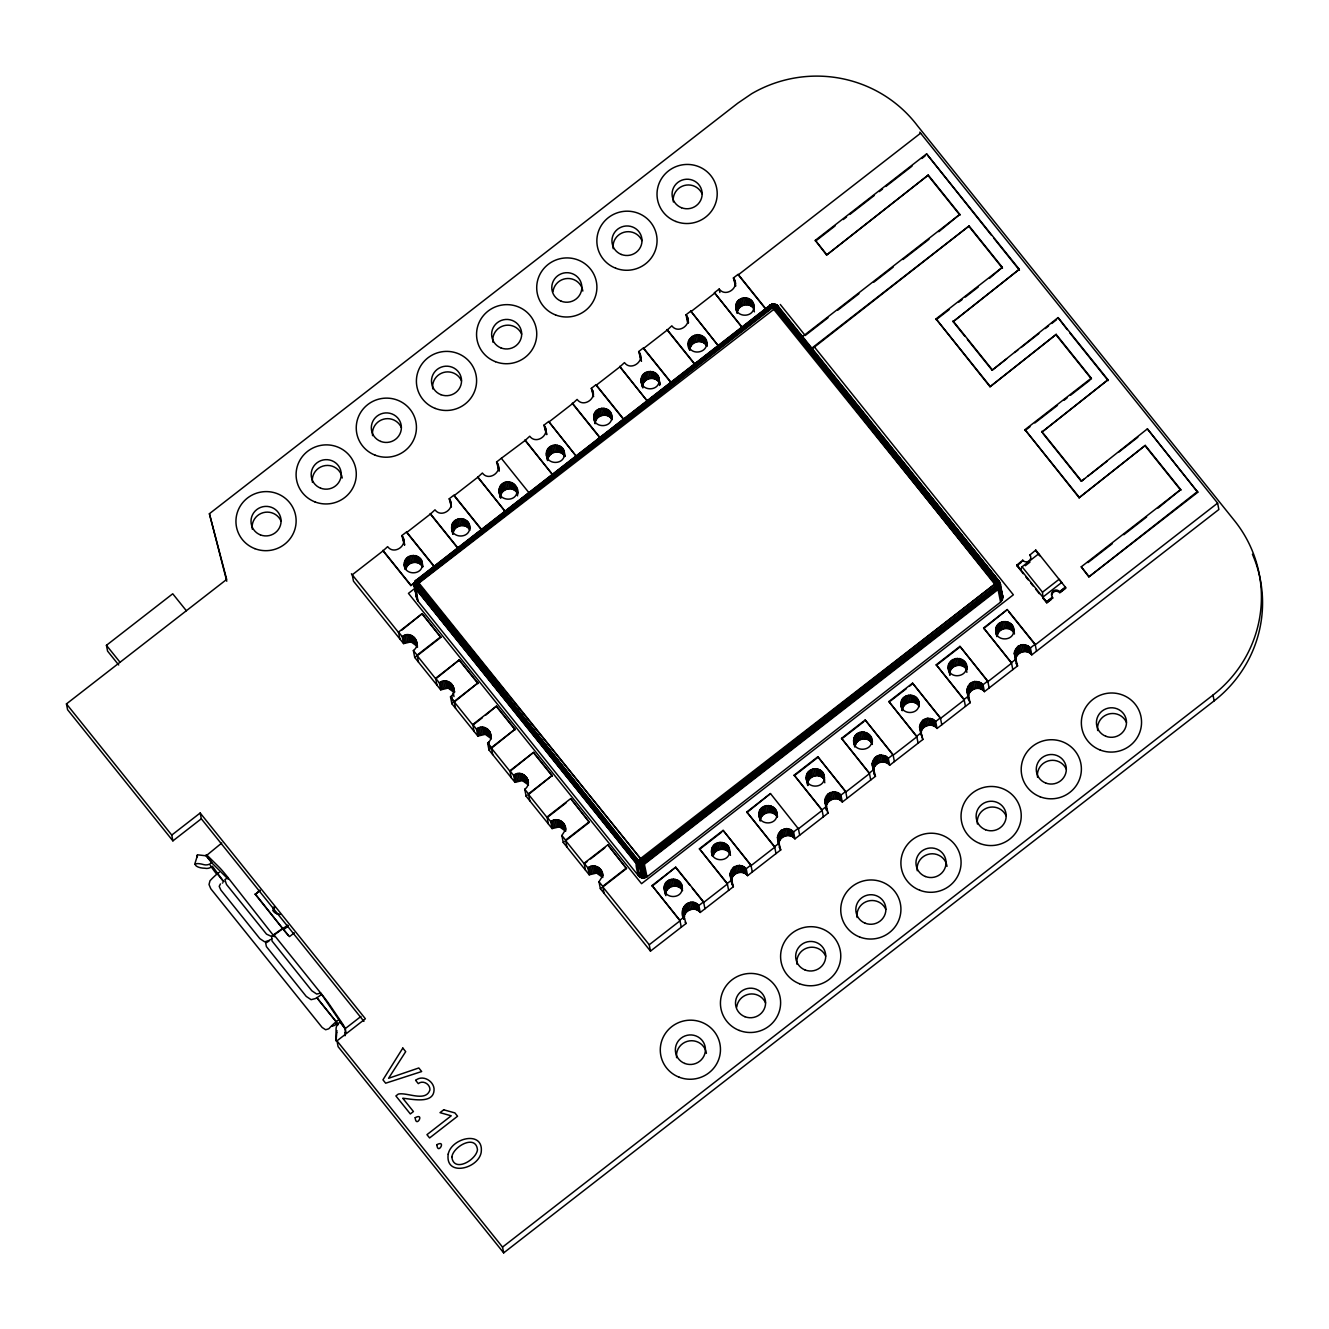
<?xml version="1.0" encoding="UTF-8"?>
<svg xmlns="http://www.w3.org/2000/svg" width="1329" height="1329" viewBox="0 0 1329 1329"><rect width="100%" height="100%" fill="white"/><g stroke="black" fill="none" stroke-linecap="round" stroke-linejoin="round"><path stroke-width="1.5" d="M640.113 877.256L636.608 862.205L414.582 586.438L415.711 580.557L770.471 304.873L773.877 303.942L778.429 306.268L773.893 304.042L769.973 305.321L772.448 304.059L775.721 304.607L997.88 581.305L1000.288 586.039L998.112 589.495L643.651 864.78L640.611 865.495L636.076 863.269L415.379 588.348C411.541 585.175 416.957 575.64 419.183 583.348L643.02 861.856L639.581 865.378L642.057 878.004L643.086 878.12L647.007 876.841L1000.587 602.12L1002.83 596.621L999.126 581.188L778.063 306.102L415.744 585.491L417.854 600.974L638.551 875.894L642.057 878.004M773.644 305.869L418.054 581.354L416.808 580.308L418.535 584.046L415.479 584.428L416.592 580.142L770.355 305.371L776.053 304.424L998.76 581.006L998.66 584.943L639.648 863.136L636.109 863.019L415.412 588.099L414.15 585.557L415.329 581.055L414.399 582.966M1000.587 602.12L998.013 589.212L999.508 587.95C1002.398 583.149 997.846 578.281 994.723 584.162L641.458 859.597L638.983 859.763L636.608 862.205M345.042 1035.756L345.341 1029.211L320.721 993.079L316.717 994.059L311.866 990.803L272.03 940.998L271.664 936.795L287.695 925.167M336.735 1032.583L336.071 1041.056L336.054 1029.095A8.207 8.04 -11.1 0 1 339.792 1022.3M998.112 589.495L1000.322 585.125L997.647 581.952L638.983 859.763L638.983 863.501L416.342 586.753L417.123 583.979L419.183 583.348L415.063 582.218L415.578 587.734L636.525 862.886L638.734 864.98L643.651 864.78L646.127 877.406M994.723 584.162L774.475 307.813L775.538 304.823L999.674 582.218L1000.072 585.674L998.079 587.285L994.723 584.162L999.092 586.538L1001.352 601.406M415.612 587.136L415.595 586.288C414.316 584.66 415.346 579.693 417.555 580.823L771.352 305.803L773.694 305.172L776.335 306.285L997.265 581.62M417.389 580.823L415.977 583.298L416.392 585.64L637.604 861.076L640.229 862.621L417.123 583.979L414.847 582.833L414.1 584.527L417.854 600.974M1002.88 597.635L1000.355 583.996L999.508 585.325L996.584 582.401L775.854 307.115L775.538 304.823L773.179 303.959L770.122 305.205L773.827 306.8L776.585 305.437M416.342 586.753L415.744 585.491L417.206 582.966L772.199 307.281C775.488 303.278 774.741 303.195 770.122 305.205M641.043 877.705C642.156 864.514 631.524 852.969 638.551 875.894M273.658 908.106L273.807 910.348A4.037 3.954 -11.1 0 0 275.784 912.525L276.731 913.97M404.282 563.994C404.215 552.598 423.104 552.997 422.323 564.46C422.406 575.872 403.518 575.457 404.282 563.994L405.312 569.211M414.1 584.527L414.216 583.497L416.874 599.18M451.644 527.198C451.578 515.785 470.466 516.2 469.702 527.663C469.768 539.059 450.88 538.66 451.644 527.198L453.006 534.142C452.923 525.37 466.147 522.264 470.001 530.138M517.064 490.85C517.031 503.276 496.282 501.05 499.206 488.856C502.229 476.43 520.287 482.56 517.745 494.338M500.385 497.345C500.285 488.557 513.526 485.467 517.363 493.341L516.001 486.397M546.385 453.588C546.319 442.192 565.19 442.59 564.426 454.053C564.493 465.466 545.604 465.067 546.385 453.588L547.747 460.548C547.648 451.76 560.888 448.67 564.725 456.545L563.363 449.601M593.747 416.791C593.681 405.378 612.553 405.794 611.789 417.256C611.855 428.669 592.967 428.254 593.747 416.791L595.11 423.735C595.027 414.964 608.25 411.857 612.088 419.748L610.725 412.787M641.11 379.994C641.043 368.582 659.915 368.98 659.151 380.459C659.217 391.856 640.345 391.457 641.11 379.994L642.854 387.935M689.585 349.942C680.946 334.576 708.257 328.23 707.111 345.59M705.466 339.194L706.829 346.138C702.975 338.264 689.751 341.354 689.834 350.142L688.472 343.198M664.168 887.706C664.101 876.293 682.973 876.691 682.209 888.154C682.275 899.567 663.387 899.168 664.168 887.706L665.53 894.65C665.43 885.862 678.67 882.772 682.508 890.646L681.146 883.702M735.834 306.384C735.768 294.988 754.656 295.387 753.875 306.849C753.942 318.262 735.07 317.847 735.834 306.384L737.196 313.328C737.113 304.557 750.337 301.45 754.191 309.341L752.829 302.381M700.217 912.475C695.067 905.398 682.541 910.647 684.169 919.303C676.926 909.435 690.548 895.729 698.855 905.531L700.217 912.475L733.375 886.709L730.086 874.017L733.542 867.305L739.406 865.378L743.891 866.691L746.217 868.734L747.579 875.678L780.738 849.912L777.448 837.22L780.904 830.509L786.785 828.582L791.253 829.894L793.579 831.921L794.941 838.881L828.1 813.115L824.811 800.423L828.266 793.712L834.147 791.785L838.616 793.081L840.941 795.124L842.304 802.068L875.462 776.319L872.189 763.61L875.628 756.915L879.931 755.071L885.978 756.284L888.304 758.327L889.666 765.271L922.824 739.505L919.552 726.813L923.007 720.102L927.293 718.275L933.34 719.487L935.682 721.531L937.045 728.475L970.187 702.709L966.914 690.017L970.369 683.305L974.672 681.478L980.702 682.674L983.045 684.717L984.407 691.661L1017.565 665.912L1014.276 653.203L1017.732 646.509L1022.034 644.665L1028.065 645.877L1030.407 647.921L1031.769 654.865L1218.859 509.505L1217.613 503.126L919.768 132.152M711.53 850.892C711.464 839.496 730.335 839.895 729.571 851.357C729.638 862.77 710.749 862.355 711.53 850.892L712.543 856.109M731.448 880.961C731.399 872.937 742.861 869.232 747.579 875.678M758.892 814.096C758.826 802.683 777.714 803.098 776.933 814.561C777 825.957 758.128 825.558 758.892 814.096L760.254 821.04C760.171 812.268 773.395 809.162 777.232 817.036L775.87 810.092M794.941 838.881C790.223 832.436 778.761 836.14 778.811 844.164L777.448 837.22M806.254 777.299C806.188 765.886 825.076 766.285 824.296 777.747C824.362 789.16 805.49 788.761 806.254 777.299L807.999 785.223M807.617 784.243C807.534 775.471 820.757 772.365 824.611 780.239L823.249 773.295M842.304 802.068C836.705 794.327 823.199 801.387 826.621 810.408L824.91 801.952M871.575 739.406C873.718 751.666 852.886 752.962 853.617 740.486C854.132 727.81 873.967 730.535 872.256 742.878M889.666 765.271C884.948 758.826 873.485 762.547 873.552 770.554L872.189 763.61M900.979 703.689C900.912 692.293 919.801 692.691 919.037 704.154C919.103 715.55 900.215 715.152 900.979 703.689L902.341 710.633C902.258 701.862 915.482 698.755 919.336 706.646M920.914 733.758C920.847 725.734 932.31 722.029 937.045 728.475M949.122 671.909C942.477 657.008 968.542 653.17 966.997 669.284M949.72 673.836C949.62 665.065 962.844 661.958 966.698 669.833L965.336 662.889M948.441 668.437C949.687 679.817 968.359 677.059 966.316 665.812M984.407 691.661C978.792 683.92 965.286 690.98 968.725 700.001L966.997 691.562M1000.288 586.039L1000.355 583.996M995.72 630.096C995.654 618.683 1014.525 619.081 1013.761 630.544C1013.828 641.957 994.939 641.558 995.72 630.096L996.733 635.295M1031.769 654.865C1027.051 648.419 1015.589 652.14 1015.638 660.164L1014.276 653.203M773.827 306.8L418.834 582.6L416.924 582.119L416.509 583.697L417.771 583.581C419.017 581.653 414.316 579.942 415.196 582.8M417.273 600.11L414.781 587.285L415.163 585.175L417.123 583.979L418.535 584.046L641.458 859.597L642.555 863.418L997.498 588.298L998.976 588.431M217.242 873.817L223.804 881.775L212.374 866.209A8.207 8.04 -11.1 0 1 204.749 868.219C194.25 868.136 190.579 860.86 204.085 864.714A8.207 8.04 -11.1 0 0 211.66 862.72L228.239 879.2M998.013 589.212L996.933 584.361L994.79 583.348L771.119 306.085M639.947 859.73L640.146 865.029L637.189 863.003L640.113 858.983M417.655 582.052L416.11 580.59L416.243 582.368M194.765 864.149L197.639 854.829L206.128 855.81L211.693 862.737M998.378 581.105L998.046 582.833L1000.172 584.262M1000.089 582.982L998.66 584.943L997.581 583.315L995.62 583.664L996.6 586.953L643.02 861.856L639.864 861.906M417.804 587.268L416.392 580.059C412.422 582.268 416.774 585.059 414.731 583.464M774.375 304.491L773.162 304.208L778.063 306.102L775.854 307.115C773.96 306.833 770.455 303.494 774.541 304.092M421.276 559.991L422.639 566.951C419.1 559.758 407.172 561.519 405.843 569.41L404.481 562.466M491.381 738.791L485.284 734.339L477.859 736.083L451.86 703.722L450.498 696.778C460 690 448.039 675.365 439.367 682.907L440.73 689.851L448.155 688.09L454.252 692.559L452.89 685.598M660.081 384.363C657.656 375.908 644.1 376.772 642.655 385.41L641.292 378.449M730.501 855.261C728.076 846.806 714.52 847.669 713.075 856.308L711.713 849.364M870.611 736.499L871.974 743.443C868.435 736.249 856.507 738.027 855.178 745.901L853.816 738.957M1014.06 633.036C1010.522 625.843 998.611 627.62 997.265 635.495L995.903 628.551M273.309 907.175L273.226 910.581A4.602 4.519 -11.1 0 0 275.485 913.073L280.236 914.468M274.488 906.81L273.226 910.913M647.007 876.841L644.233 863.534L641.99 860.943L640.611 865.495L643.086 878.12M414.997 581.587L416.11 580.59M996.052 586.172L997.581 583.315L996.584 582.401M416.309 581.338L770.87 305.221L771.634 306.634L770.471 304.873L772.448 304.059M774.973 304.623L772.581 306.334L771.784 305.57M416.392 585.64L417.422 584.943M641.01 861.275L998.677 583.315M999.657 586.155L998.179 588.448L642.356 865.096L639.581 865.378M414.814 582.235L415.927 580.524M274.472 907.823L273.84 910.78M1039.527 554.99L1038.647 553.877L1022.084 566.769L1020.589 569.709L1016.868 565.091L1022.732 560.207A4.519 4.436 -11.1 0 0 1029.078 560.904A4.519 4.436 -11.1 0 0 1029.842 554.675L1030.075 555.838M528.51 785.04L522.413 780.588L514.971 782.332L488.989 749.971L487.627 743.011C497.129 736.249 485.168 721.597 476.496 729.139L477.859 736.083M316.784 997.581L336.154 1021.702L336.503 1023.446L334.842 1025.323L331.685 1026.32M440.73 689.851L414.731 657.473L413.369 650.529C422.871 643.768 410.927 629.115 402.238 636.657L403.601 643.601L411.026 641.857L417.14 646.309M414.731 657.473L415.894 656.41M451.86 703.722L453.006 702.659M488.989 749.971L490.135 748.891M552.1 828.582L550.738 821.621C557.3 816.255 567.317 822.9 565.639 831.273L559.526 826.821L552.1 828.582L526.118 796.204L524.756 789.26C534.258 782.499 522.297 767.846 513.609 775.388L514.971 782.332M526.118 796.204L527.264 795.141M589.229 874.814L587.867 867.87C594.412 862.504 604.446 869.133 602.751 877.522L596.655 873.07L589.229 874.814L563.23 842.453L561.868 835.492L565.141 830.326L564.277 824.329M563.23 842.453L564.393 841.39M682.807 912.359L686.013 923.522L650.479 951.115L600.359 888.686L598.997 881.742L602.27 876.575L601.389 870.578M600.359 888.686L601.505 887.622M1006.634 358.863L992.115 370.226L1058.05 317.598L1107.987 379.795L1041.836 432.158L1107.987 379.795M1014.691 352.534L1017.914 350.009M1021.137 347.484L1038.863 333.579M1045.308 328.529L1048.531 326.004M1051.754 323.479L1056.588 319.691M1084.53 478.789L1081.308 481.314L1147.376 428.868L1197.778 492.262L1088.833 576.902L1081.241 566.835L1180.717 489.554L1145.266 445.398L1079.115 497.744L1145.266 445.398M1087.77 476.28L1107.157 461.163M1118.453 452.358L1137.84 437.241M226.777 581.222L209.401 513.725L737.811 103.164L751.682 93.711A126.521 124.062 -11.1 0 1 917.508 125.823L1234.508 520.686A126.471 124.012 -11.1 0 1 1213.012 695.067L1214.141 700.865L503.674 1252.882L338.098 1046.654L336.968 1040.856L365.392 1018.778L200.181 812.999L171.757 835.077L172.886 840.875L201.31 818.78L200.181 812.999M118.696 664.965L107.566 651.094L106.436 645.313L172.737 593.781L186.359 610.742M172.886 840.875L67.58 709.703L66.45 703.905L226.678 579.411L209.401 513.725M415.595 581.886L410.86 585.574L383.018 550.887L387.636 546.634C394.364 555.821 409.382 544.358 401.856 535.587L406.591 531.916L434.433 566.586L431.277 569.045M458.223 548.761L430.38 514.09L434.998 509.821C441.726 519.024 456.744 507.562 449.219 498.79L453.953 495.102L481.796 529.789L472.327 537.149M477.643 476.712L505.585 511.964L477.742 477.277L482.377 473.024C489.105 482.228 504.106 470.748 496.581 461.994L501.315 458.306L529.158 492.993L513.376 505.253M525.005 439.899L552.964 475.167L525.105 440.48L529.739 436.228C536.467 445.431 551.469 433.952 543.943 425.18L548.678 421.509L576.636 456.761L548.678 421.509M600.326 438.371L572.483 403.684L577.102 399.431C583.83 408.618 598.831 397.155 591.305 388.384L596.04 384.696L623.882 419.383L615.991 425.513M619.729 366.306L647.688 401.557L619.846 366.887L624.464 362.618C631.192 371.821 646.193 360.358 638.668 351.587L643.402 347.899L671.261 382.586L657.041 393.617M693.788 363.182L667.208 330.074L671.826 325.821C678.554 335.024 693.555 323.545 686.046 314.774L690.781 311.102L718.74 346.354L690.781 311.102M714.454 292.696L719.188 289.024C725.916 298.211 740.934 286.748 733.409 277.977L738.143 274.306L765.986 308.976L742.296 327.383L714.454 292.696L742.413 327.964M383.018 550.887L352.235 574.809L353.481 581.172L403.601 643.601M434.55 567.167L406.707 532.48L430.38 514.09M481.912 530.371L454.069 495.684L477.742 477.277M525.105 440.48L501.315 458.306M548.794 422.09L572.483 403.684M623.999 419.964L596.156 385.277L619.846 366.887M670.098 381.589L643.518 348.48L667.208 330.074M690.881 311.684L714.57 293.277M766.102 309.557L738.259 274.87L920.598 133.199M826.588 255.052L928.257 175.096L826.588 255.052L815.292 240.35L926.595 153.865L1019.293 269.322L953.142 321.668L964.837 336.237M815.458 241.18L835.094 225.913M843.284 219.551L846.556 217.009M849.829 214.467L874.382 195.396M879.283 191.575L882.556 189.034M885.828 186.492L912.026 166.142M921.844 158.5L925.117 155.958M410.86 585.574L428.121 571.503M469.17 539.607L458.106 548.196L430.264 513.509M505.485 511.383L510.22 507.711M556.004 472.127L576.52 456.179M612.835 427.971L600.21 437.789L572.367 403.102M647.572 400.976L653.885 396.075M718.624 345.789L694.934 364.179L667.092 329.492M415.013 588.265L408.452 593.365L641.542 883.685L1013.362 594.811L814.461 347.068M399.896 638.983L398.517 632.039L422.207 613.633L440.879 637.339L417.206 655.729L435.762 678.853L459.336 659.882L435.646 678.272L437.008 685.216M401.79 630.162L422.207 613.633M802.583 336.569L959.82 214.401L928.257 175.096M828 317.781L805.191 335.506L780.273 304.474M837.768 310.189L858.949 293.726M873.618 282.329L893.171 267.146M902.956 259.537L929.021 239.286M938.789 231.695L959.82 214.401M811.869 348.132L969.09 225.963L1002.332 267.362L989.557 278.243M418.452 662.108L417.09 655.147L440.763 636.757M811.77 349.162L969.09 225.963M221.727 843.035L206.128 855.81M990.022 386.772L1056.173 334.41L990.022 386.772L936.031 318.894L1002.332 267.362M936.181 319.708L949.122 309.657M958.824 302.115L962.063 299.606M965.303 297.098L978.244 287.047M455.581 708.34L454.219 701.396L477.892 682.99L459.336 659.882M477.892 682.99L454.319 701.978L472.891 725.102L482.361 717.743M953.142 321.668L1019.293 269.322M474.137 731.465L472.775 724.521L496.465 706.114L515.021 729.239L491.448 748.227L510.02 771.335L533.577 752.364L509.904 770.754L511.266 777.714M255.168 893.819L282.944 928.855L255.284 894.4L259.969 890.098M485.517 715.284L496.465 706.114M255.284 894.4L260.085 890.679M492.694 754.59L491.331 747.646L515.021 729.239M282.828 928.273L271.299 936.347L266.531 934.154L226.478 884.449L224.9 879.698L227.907 877.472M288.36 935.599L283.31 929.32L288.061 925.632M283.492 929.768L288.011 926.263M294.307 932.875L289.506 936.596L283.31 929.32M529.822 800.822L528.46 793.878L552.15 775.488L533.577 752.364M552.15 775.488L528.577 794.46L547.133 817.584L566.088 802.866M1079.115 497.744L1024.975 429.682L1091.292 378.167L1056.173 334.41M1025.141 430.513L1029.992 426.742M1034.842 422.971L1057.485 405.378M1063.948 400.361L1067.187 397.836M1070.426 395.328L1089.83 380.244M548.395 823.947L547.033 817.003L570.706 798.596L589.378 822.302L565.705 840.709L584.262 863.833L587.418 861.375M566.951 847.071L565.589 840.127L589.262 821.721M336.038 1021.802L338.098 1020.273M360.94 1016.452L345.224 1028.646L346.022 1032.683A18.141 1.628 52.2 0 1 345.008 1032.666M585.508 870.196L584.145 863.252L607.835 844.845L626.507 868.551L602.834 886.941L649.233 944.753L650.479 951.115M590.574 858.916L604.795 847.885M604.08 893.321L602.718 886.36L626.391 867.97M1029.909 554.974L1035.773 550.073L1065.526 587.368L1059.595 591.97M1021.436 562.217L1016.984 565.672L1023.23 573.663M1025.274 565.739L1030.008 562.067M649.233 944.753L680.016 920.831L652.057 885.563L675.747 867.172L703.589 901.843L704.951 908.803M692.309 888.237L703.706 902.424L727.378 884.034L699.419 848.766L723.109 830.359L750.951 865.046L752.314 871.99M723.109 830.359L751.068 865.628L774.741 847.221L746.798 811.969L770.471 793.563L798.43 828.831L822.119 810.424L794.161 775.156L817.833 756.766L845.676 791.453L847.038 798.397M817.833 756.766L845.792 792.018L869.482 773.628L841.523 738.359L865.196 719.969L893.038 754.639L894.417 761.6M865.196 719.969L893.154 755.221L916.844 736.814L888.885 701.562L912.574 683.156L940.417 717.843L941.779 724.787M912.574 683.156L940.517 718.424L964.206 700.018L936.247 664.766L959.937 646.359L987.779 681.046L989.141 687.99M959.937 646.359L987.896 681.627L1011.568 663.221L983.61 627.952L1007.299 609.562L1035.141 644.233L1036.504 651.193M652.174 886.144L675.747 867.172M699.536 849.347L721.647 832.17M746.898 812.551L770.471 793.563M794.277 775.737L817.95 757.347M841.639 738.941L863.734 721.763M890.58 700.915L906.361 688.655M909.518 686.196L912.674 683.737M936.364 665.331L960.053 646.941M983.726 628.534L1007.299 609.562M1052.502 597.485L1046.571 602.087L1042.866 597.452L1042.501 592.202L1059.08 579.311L1061.805 582.733M1042.8 597.17L1061.755 582.451M1087.936 562.599L1112.39 543.594M1123.802 534.723L1146.628 516.981M1158.041 508.11L1180.717 489.554M1051.189 599.495L1046.754 602.951L1046.521 601.788L1052.435 597.186A4.519 4.436 -11.1 0 1 1053.216 590.973A4.519 4.436 -11.1 0 1 1059.545 591.671L1065.459 587.069L1065.692 588.232L1059.778 592.834L1059.545 591.671M1052.618 598.067L1046.687 602.668L1043.032 598.332M1059.711 592.535L1065.642 587.95M1088.833 576.902L1197.612 491.431M681.262 927.193L679.9 920.249L684.651 916.578M698.855 905.531L703.589 901.843M728.641 890.397L727.279 883.453L732.013 879.765M746.217 868.734L750.951 865.046M776.003 853.6L774.641 846.639L779.375 842.968M793.579 831.921L798.314 828.249L799.676 835.193M823.365 816.787L822.003 809.843L826.738 806.171M840.941 795.124L845.676 791.453M870.728 779.99L869.365 773.046L874.1 769.358M888.304 758.327L893.038 754.639M918.09 743.193L916.728 736.249L921.462 732.561M935.682 721.531L940.417 717.843M965.452 706.397L964.09 699.436L968.824 695.765M983.045 684.717L987.779 681.046M1012.814 669.583L1011.452 662.639L1016.187 658.968M1030.407 647.921L1035.141 644.233M1035.258 644.814L1217.613 503.126M503.674 1252.882L502.545 1247.1L1213.012 695.067M220.431 883.935L219.202 886.36L220.863 890.065L259.836 938.623L264.704 941.862L268.591 940.616A9.336 1.628 -38.8 0 0 268.956 940.45M219.302 872.289L217.358 873.734A18.822 3.273 -38.8 0 0 209.982 880.795L209.018 884.499L210.779 888.736L322.15 1027.467L325.638 1029.759L328.795 1028.779A18.822 3.273 -38.8 0 1 336.154 1021.702L316.751 997.614M998.959 585.707L999.092 586.538L996.933 584.361L998.66 584.943L995.454 585.358M415.645 1080.327C422.389 1074.696 433.021 1080.344 434.035 1088.534C434.982 1104.814 411.99 1098.983 402.77 1098.252L413.435 1111.542L410.345 1113.951L395.892 1095.943L398.285 1094.083C407.139 1092.023 425.812 1102.505 429.931 1089.896C430.28 1084.115 422.938 1079.812 418.286 1083.617L415.628 1080.344M638.983 863.501L637.604 861.076L642.871 862.671L997.331 587.285L996.551 585.292M770.687 305.039L773.81 304.191M640.894 865.312L642.688 865.196L645.163 877.821M268.956 941.082L265.684 943.108L266.415 946.613L306.251 996.418L311.102 999.674L315.172 998.644A9.336 1.628 -38.8 0 0 321.053 994.806M770.687 305.67L774.275 304.823L777.166 306.384M639.648 863.136L644.332 864.149M773.461 308.793L771.867 304.474L773.162 304.208M638.269 863.717L642.356 865.096M638.8 864.382L640.777 863.8L640.379 860.594L641.409 860.444L642.156 862.338M637.903 862.97L637.04 861.657M778.429 306.268L777.747 305.57C774.957 304.79 775.239 307.016 772.232 305.388M415.612 582.8L416.625 582.883M771.867 304.474L773.196 305.188L771.966 304.706M997.581 583.315L996.218 583.165L774.475 307.813M998.079 587.285L999.973 587.036L1002.448 599.645M772.199 307.281L773.345 307.414M775.721 304.607L777.747 305.57M637.422 864.315L636.907 863.651L639.282 876.642M415.346 581.637L416.442 581.936M638.734 864.98L636.109 863.019M999.209 584.527L1000.072 585.674M997.88 581.305L999.159 582.168M773.777 304.441L774.873 305.919M338.131 1024.061L336.154 1021.702M991.451 235.283L926.595 153.865M994.009 238.456L1019.443 270.152M1067.17 329.592L1058.05 317.598M1069.729 332.782L1108.153 380.626M1197.778 492.262L1147.376 428.868M928.423 175.926L959.987 215.232M969.256 226.794L1002.498 268.192M1056.322 335.24L1091.441 378.998L1091.292 378.167M1145.432 446.228L1180.866 490.384M952.976 320.837L991.966 369.396M1041.67 431.327L1081.141 480.483M967.429 339.476L992.115 370.226M1043.115 433.736L1081.308 481.314M936.031 318.894L989.856 385.942M1024.975 429.682L1078.949 496.913M1081.241 566.835L1088.667 576.088M815.292 240.35L826.422 254.221M1035.939 550.954L1039.71 555.854M1022.084 566.769L1042.501 592.202M1046.521 601.788L1016.818 564.808L1017.05 565.955M1025.706 576.753L1028.181 579.826M1030.656 582.916L1033.131 585.989M1035.607 589.079L1039.328 593.698M1008.678 611.705L1033.995 643.236M983.61 627.952L1011.452 662.639M936.247 664.766L964.09 699.436M888.885 701.562L916.728 736.249M841.523 738.359L869.365 773.046M794.161 775.156L822.003 809.843M746.798 811.969L774.641 846.639M699.419 848.766L727.279 883.453M675.863 867.754L689.784 885.081M382.902 550.306L410.744 584.993M652.057 885.563L679.9 920.249M422.323 614.214L440.879 637.339M459.452 660.447L478.008 683.571M496.564 706.696L515.137 729.82M533.693 752.945L552.266 776.053M589.378 822.302L570.706 798.596M626.507 868.551L607.835 844.845M398.517 632.039L402.238 636.657M413.369 650.529L417.09 655.147M435.646 678.272L439.367 682.907M450.498 696.778L454.219 701.396M472.775 724.521L476.496 729.139M487.627 743.011L491.331 747.646M509.904 770.754L513.609 775.388M524.756 789.26L528.46 793.878M547.033 817.003L550.738 821.621M561.868 835.492L565.589 840.127M584.145 863.252L587.867 867.87M598.997 881.742L602.718 886.36M351.404 573.763L398.634 632.604M106.436 645.313L120.042 662.257M201.31 818.78L363.93 1021.353M274.505 935.5L322.515 995.305A16.563 1.479 52.2 0 1 329.908 1005.222L341.802 1022.682A16.563 1.479 52.2 0 1 345.224 1028.646L339.659 1021.719M211.577 862.172L206.012 855.245A16.563 1.479 52.2 0 1 208.553 856.723L219.086 867.172A16.563 1.479 52.2 0 1 226.113 875.23L274.472 936.779M66.45 703.905L171.757 835.077M336.968 1040.856L502.545 1247.1M418.137 584.793L638.369 861.175M197.44 856.756L196.941 855.261M999.674 582.218L998.76 581.006L999.857 583.464M1001.601 593.814L1002.598 595.608M1016.087 663.204L1017.565 665.912M969.339 701.413L970.187 702.709M922.824 739.505L920.615 731.266M641.508 361.239L638.668 351.587M873.984 773.611L875.462 776.319M827.236 811.82L828.1 813.115M779.259 847.204L780.738 849.912M498.807 470.217L496.581 461.994M731.531 882.506L733.375 886.709M451.445 507.03L449.219 498.79M685.149 922.226L686.013 923.522M404.066 543.827L401.856 535.587M415.246 586.023L414.532 582.384L415.013 586.006M998.511 581.67L999.923 584.826M776.618 304.723L777.05 305.82M996.85 586.039L997.498 588.298M775.339 305.122L775.854 307.115M642.555 863.418L642.97 864.614M414.432 584.91L415.03 586.853M688.555 344.726C689.801 356.122 708.49 353.348 706.43 342.101M1052.435 597.186L1052.668 598.349M1035.773 550.073L1035.989 551.236M1022.732 560.207L1022.965 561.353M1029.327 646.808L1030.689 653.752M1028.065 645.877L1029.427 652.821M1026.669 645.196L1028.031 652.14M1025.157 644.748L1026.52 651.708M1023.596 644.582L1024.958 651.526M1022.034 644.665L1023.396 651.625M1020.489 645.03L1021.851 651.974M1019.044 645.645L1020.406 652.605M1017.732 646.509L1019.094 653.453M1013.313 627.504L1014.343 632.72M1012.698 626.092L1014.442 634.016M1011.834 624.796L1013.196 631.74M1016.585 647.572L1017.948 654.516M1010.771 623.683L1012.133 630.627M1015.638 648.818L1017.001 655.762M1009.508 622.753L1010.871 629.713M1014.924 650.197L1016.286 657.141M1014.459 651.675L1015.838 658.619M1015.339 657.672L1016.702 664.616M1008.096 622.072L1009.475 629.016M1002.182 594.661L999.126 581.188L1002.764 598.665M1006.601 621.64L1007.963 628.584M999.508 587.95L1001.983 600.575M1005.04 621.457L1006.402 628.401M1003.461 621.557L1004.824 628.501M1001.933 621.906L1003.295 628.866M1000.488 622.537L1001.85 629.481M999.175 623.384L1000.538 630.328M998.013 624.447L999.375 631.391M997.066 625.693L998.444 632.637M996.368 627.072L997.73 634.016M995.803 631.624L996.833 636.608M981.965 683.604L983.327 690.548M980.702 682.674L982.065 689.635M979.307 681.993L980.669 688.937M977.795 681.561L979.157 688.505M976.234 681.378L977.596 688.322M974.672 681.478L976.034 688.422M973.127 681.843L974.489 688.787M971.682 682.458L973.044 689.402M970.369 683.305L971.732 690.249M965.95 664.301L966.98 669.517M966.2 668.886L966.881 672.358M969.223 684.369L970.585 691.313M964.472 661.593L965.834 668.553M963.392 660.48L964.771 667.424M968.276 685.614L969.638 692.559M962.146 659.566L963.508 666.51M967.562 686.993L968.924 693.937M967.097 688.472L968.459 695.416M967.977 694.469L968.991 699.685M960.734 658.868L962.096 665.812M966.914 690.017L967.927 695.217M959.239 658.436L960.601 665.38M957.677 658.254L959.04 665.214M956.099 658.353L957.461 665.297M954.571 658.719L955.933 665.663M953.126 659.334L954.488 666.278M951.797 660.181L953.159 667.125M950.65 661.244L952.013 668.188M949.703 662.49L951.066 669.434M948.989 663.869L950.368 670.813M948.541 665.347L949.903 672.308M949.404 671.344L950.085 674.833M948.358 666.892L949.82 675.149M934.603 720.401L935.965 727.345M933.34 719.487L934.702 726.431M931.945 718.79L933.307 725.75M930.433 718.358L931.795 725.302M928.871 718.175L930.234 725.136M927.293 718.275L928.655 725.219M925.765 718.64L927.127 725.584M924.319 719.255L925.682 726.199M923.007 720.102L924.369 727.063M918.588 701.114L919.269 704.586M917.974 699.685L918.987 704.902M921.844 721.165L923.206 728.126M917.11 698.406L918.472 705.35M916.03 697.276L917.392 704.237M920.914 722.411L922.276 729.355M914.784 696.363L916.146 703.307M920.2 723.79L921.562 730.751M919.734 725.285L921.097 732.229M913.372 695.665L914.734 702.626M919.552 726.813L921.014 735.07M911.877 695.233L913.239 702.177M910.315 695.067L911.677 702.011M908.737 695.15L910.099 702.094M907.209 695.516L908.571 702.46M905.763 696.13L907.126 703.074M904.434 696.977L905.797 703.938M903.288 698.057L904.65 705.001M902.341 699.287L903.703 706.247M901.627 700.682L902.989 707.626M901.178 702.161L902.541 709.105M901.062 705.234L902.092 710.45M887.24 757.198L888.603 764.158M885.978 756.284L887.34 763.228M884.566 755.603L885.945 762.547M883.071 755.154L884.433 762.098M881.509 754.988L882.871 761.932M879.931 755.071L881.293 762.032M878.403 755.437L879.765 762.381M876.957 756.051L878.319 762.996M875.628 756.915L877.007 763.859M871.226 737.911L872.339 744.423M874.482 757.979L875.844 764.923M869.747 735.203L871.11 742.147M868.668 734.09L870.03 741.034M873.535 759.208L874.914 766.168M867.422 733.159L868.784 740.103M872.837 760.603L874.2 767.547M872.372 762.082L873.734 769.026M873.236 768.079L874.598 775.023M866.01 732.478L867.372 739.422M872.273 765.155L873.286 770.371M864.498 732.03L865.86 738.99M862.936 731.864L864.299 738.808M861.375 731.963L862.737 738.907M859.846 732.312L861.209 739.273M858.384 732.927L859.763 739.888M857.072 733.791L858.434 740.735M855.926 734.854L857.288 741.798M854.979 736.1L856.341 743.044M854.265 737.479L855.627 744.423M853.617 740.486L854.746 747.014M753.443 303.809L754.124 307.281M753.693 308.378L754.374 311.866M751.965 301.102L753.327 308.046M750.885 299.972L752.247 306.933M749.622 299.058L751.001 306.002M748.227 298.377L749.589 305.321M746.715 297.929L748.077 304.873M745.154 297.762L746.516 304.706M743.592 297.846L744.954 304.806M839.878 794.011L841.24 800.955M742.064 298.211L743.426 305.155M838.616 793.081L839.978 800.041M740.602 298.826L741.981 305.77M837.204 792.4L838.566 799.344M739.289 299.69L740.652 306.634M835.708 791.951L837.071 798.912M734.871 280.685L735.568 284.157M734.256 279.273L735.618 286.217L733.409 277.977M738.143 300.753L739.505 307.697M834.147 791.785L835.509 798.729M737.196 301.982L738.559 308.943M832.569 791.885L833.931 798.829M736.482 303.377L737.844 310.322M736.033 304.856L737.396 311.8M735.917 307.929L736.598 311.401M831.04 792.234L832.403 799.194M829.595 792.848L830.957 799.809M828.266 793.712L829.628 800.656M823.864 774.707L824.545 778.179M824.113 779.292L824.794 782.764M827.12 794.775L828.482 801.719M822.385 771.999L823.747 778.96M821.305 770.886L822.668 777.83M826.173 796.021L827.535 802.965M820.043 769.973L821.405 776.917M825.459 797.4L826.821 804.344M825.01 798.879L826.372 805.823M824.811 800.423L826.904 810.092M818.647 769.275L820.01 776.219M817.136 768.843L818.498 775.787M815.574 768.66L816.936 775.604M814.012 768.76L815.375 775.704M719.188 289.024L719.869 292.496M812.468 769.126L813.846 776.07M811.022 769.74L812.384 776.684M809.71 770.587L811.072 777.531M808.564 771.651L809.926 778.595M807.617 772.897L808.979 779.841M806.902 774.275L808.265 781.219M806.437 775.754L807.816 782.715M806.338 778.844L807.716 785.555M706.081 340.606L707.094 345.822M704.603 337.898L705.965 344.842M703.523 336.785L704.885 343.729M702.26 335.855L703.622 342.816M700.865 335.174L702.227 342.118M699.353 334.725L700.715 341.686M697.791 334.559L699.154 341.503M696.23 334.659L697.592 341.603M792.499 830.808L793.862 837.752M694.685 335.008L696.047 341.968M791.253 829.894L792.616 836.838M693.24 335.622L694.602 342.583M789.841 829.196L791.204 836.14M691.927 336.486L693.289 343.43M788.346 828.764L789.708 835.708M687.508 317.481L688.538 322.698M686.894 316.069L688.256 323.013M690.781 337.549L692.143 344.493M686.046 314.774L687.409 321.734M786.785 828.582L788.147 835.526M689.834 338.795L691.196 345.739M785.206 828.681L786.569 835.625M689.12 340.174L690.482 347.118M688.655 341.653L690.033 348.597M783.678 829.047L785.04 835.991M782.233 829.661L783.595 836.606M780.904 830.509L782.266 837.453M776.501 811.504L777.515 816.72M779.758 831.572L781.12 838.516M775.023 808.813L776.385 815.757M773.943 807.683L775.305 814.627M778.811 832.818L780.173 839.762M772.681 806.769L774.043 813.713M778.096 834.197L779.458 841.141M777.648 835.675L779.01 842.636M778.512 841.672L779.874 848.633M771.285 806.072L772.647 813.032M777.531 838.765L778.561 843.965M769.773 805.64L771.136 812.584M768.212 805.457L769.574 812.418M766.65 805.557L768.012 812.501M765.105 805.922L766.468 812.866M763.66 806.537L765.022 813.481M762.348 807.384L763.71 814.345M761.201 808.447L762.564 815.408M760.254 809.693L761.617 816.637M759.54 811.072L760.902 818.033M759.075 812.567L760.437 819.511M658.719 377.403L659.732 382.619M658.088 375.991L659.832 383.931M658.968 381.988L659.649 385.46M657.24 374.695L658.603 381.656M656.161 373.582L657.523 380.526M654.898 372.668L656.26 379.612M653.503 371.97L654.865 378.915M651.991 371.539L653.353 378.483M650.429 371.356L651.791 378.3M648.868 371.455L650.23 378.4M745.137 867.604L746.499 874.548M647.323 371.821L648.685 378.765M743.891 866.691L745.253 873.635M645.877 372.436L647.24 379.38M742.479 865.993L743.841 872.954M644.565 373.283L645.927 380.227M740.967 865.561L742.33 872.505M640.146 354.278L641.276 360.807M639.531 352.866L640.894 359.81M643.419 374.346L644.781 381.29M739.406 865.378L740.768 872.339M642.472 375.592L643.834 382.536M737.844 865.478L739.206 872.422M641.757 376.971L643.12 383.915M641.193 381.539L642.223 386.739M736.316 865.844L737.678 872.788M734.854 866.458L736.216 873.402M733.542 867.305L734.904 874.266M729.123 848.317L730.252 854.829M728.508 846.889L729.87 853.849M732.395 868.369L733.758 875.329M727.661 845.609L729.023 852.553M726.581 844.48L727.943 851.44M731.448 869.615L732.811 876.559M725.318 843.566L726.681 850.51M730.734 870.993L732.096 877.954M730.285 872.489L731.648 879.433M730.086 874.017L732.512 885.43M723.923 842.885L725.285 849.829M730.169 875.562L731.897 884.018M722.411 842.436L723.773 849.381M720.85 842.27L722.212 849.214M719.271 842.353L720.65 849.314M717.743 842.719L719.105 849.663M716.298 843.334L717.66 850.278M714.985 844.197L716.348 851.141M713.839 845.261L715.201 852.205M712.892 846.49L714.254 853.451M712.178 847.885L713.54 854.829M711.613 852.437L712.294 855.909M611.34 414.216L612.021 417.688M609.878 411.508L611.24 418.452M608.798 410.379L610.161 417.339M607.536 409.465L608.898 416.409M606.14 408.767L607.503 415.728M604.629 408.335L605.991 415.279M603.067 408.169L604.429 415.113M601.489 408.252L602.851 415.196M697.775 904.401L699.137 911.362M599.96 408.618L601.323 415.562M696.512 903.487L697.875 910.431M598.515 409.232L599.877 416.176M695.117 902.806L696.479 909.75M597.203 410.08L598.565 417.04M693.605 902.358L694.967 909.318M592.784 391.091L593.465 394.563M592.169 389.679L593.531 396.623L591.305 388.384M596.04 411.143L597.419 418.103M692.044 902.192L693.406 909.136M595.11 412.389L596.472 419.333M690.482 902.275L691.844 909.235M594.395 413.768L595.757 420.728M593.93 415.263L595.292 422.207M688.937 902.64L690.316 909.584M687.492 903.255L688.854 910.215M686.179 904.119L687.542 911.063M681.76 885.114L682.442 888.586M685.033 905.182L686.395 912.126M680.282 882.406L681.661 889.35M679.219 881.293L680.581 888.237M684.086 906.428L685.448 913.372M683.372 907.807L684.734 914.751M677.956 880.363L679.318 887.323M682.907 909.285L684.285 916.229M683.787 915.282L684.468 918.754M676.561 879.682L677.923 886.626M682.724 910.814L684.186 919.07M675.049 879.233L676.411 886.194M673.487 879.067L674.85 886.011M671.909 879.167L673.271 886.111M670.381 879.516L671.743 886.476M668.936 880.147L670.298 887.091M667.623 880.994L668.985 887.938M666.46 882.057L667.822 889.001M665.53 883.303L666.892 890.247M664.816 884.682L666.178 891.626M664.35 886.161L665.713 893.105M665.214 892.158L665.895 895.63M563.978 451.013L565.008 456.229M562.499 448.305L563.878 455.249M561.436 447.192L562.798 454.136M560.173 446.262L561.536 453.206M641.658 865.428L644.15 878.054M558.778 445.58L560.14 452.524M557.266 445.132L558.629 452.093M555.705 444.966L557.067 451.91M554.127 445.049L555.489 452.01M552.598 445.414L553.96 452.358M551.153 446.029L552.515 452.99M549.841 446.893L551.203 453.837M545.77 429.4L546.8 434.6M545.422 427.888L546.551 434.4M544.807 426.476L546.169 433.42L543.943 425.18M548.678 447.956L550.04 454.9M547.731 449.185L549.093 456.146M547.033 450.581L548.395 457.525M546.568 452.059L547.93 459.003M546.468 455.133L547.482 460.349M602.02 871.99L602.702 875.462M600.542 869.282L601.904 876.243M599.462 868.169L600.824 875.113M598.2 867.256L599.562 874.2M596.804 866.558L598.166 873.502M595.292 866.126L596.655 873.07M593.731 865.943L595.093 872.887M592.169 866.043L593.531 872.987M516.616 487.809L517.645 493.026M590.624 866.408L591.986 873.352M516.865 492.394L517.546 495.867M515.137 485.102L516.499 492.062M514.074 483.989L515.436 490.933M589.179 867.023L590.541 873.967M512.811 483.058L514.173 490.019M511.399 482.377L512.778 489.321M509.904 481.945L511.266 488.889M508.342 481.762L509.705 488.707M506.764 481.862L508.127 488.806M505.236 482.211L506.598 489.172M503.791 482.842L505.153 489.786M502.462 483.69L503.841 490.634M498.059 464.685L499.073 469.901M497.445 463.273L499.172 471.214M501.315 484.753L502.678 491.697M500.368 485.999L501.731 492.943M499.654 487.378L501.016 494.322M499.206 488.856L500.568 495.8M500.069 494.853L500.751 498.325M564.891 825.741L565.573 829.23M499.023 490.401L500.119 497.146M563.413 823.05L564.775 829.994M562.333 821.92L563.695 828.864M561.071 821.006L562.433 827.95M559.675 820.309L561.037 827.269M558.163 819.877L559.526 826.821M556.602 819.694L557.964 826.655M555.04 819.794L556.402 826.738M553.495 820.159L554.874 827.103M552.05 820.774L553.412 827.718M527.763 779.508L528.444 782.98M527.148 778.096L528.161 783.296M526.284 776.8L527.646 783.745M525.204 775.687L526.566 782.631M523.958 774.757L525.32 781.701M522.546 774.076L523.908 781.02M521.051 773.628L522.413 780.588M519.489 773.461L520.852 780.405M469.253 524.606L469.934 528.095M468.639 523.194L469.652 528.41M517.911 773.561L519.274 780.505M467.775 521.915L469.137 528.859M466.712 520.785L468.074 527.729M516.383 773.91L517.745 780.854M465.449 519.872L466.811 526.816M514.938 774.525L516.3 781.485M464.037 519.174L465.399 526.134M462.542 518.742L463.904 525.686M460.98 518.559L462.342 525.52M459.402 518.659L460.764 525.603M457.874 519.024L459.236 525.968M456.428 519.639L457.791 526.583M455.099 520.486L456.462 527.447M450.082 500.069L451.096 505.286M453.953 521.549L455.315 528.51M453.006 522.795L454.368 529.739M452.292 524.174L453.654 531.135M451.843 525.669L453.206 532.613M451.744 528.743L452.757 533.959M490.019 731.847L491.049 737.063M489.155 730.551L490.517 737.512M488.092 729.438L489.454 736.382M486.829 728.525L488.192 735.469M488.773 741.947L489.803 747.164M485.417 727.827L486.796 734.771M483.922 727.395L485.284 734.339M482.361 727.212L483.723 734.156M480.782 727.312L482.145 734.256M479.254 727.677L480.616 734.621M477.809 728.292L479.171 735.236M453.87 688.522L454.551 691.994M453.505 687.027L454.535 692.226M452.043 684.319L453.405 691.263M453.305 693.09L453.986 696.562M450.963 683.189L452.325 690.15M449.7 682.275L451.063 689.219M451.644 695.715L452.674 700.915M448.305 681.594L449.667 688.538M446.793 681.146L448.155 688.09M421.891 561.419L422.904 566.619M445.232 680.98L446.594 687.924M420.413 558.712L421.775 565.656M443.653 681.063L445.016 688.023M419.333 557.582L420.695 564.543M418.087 556.668L419.449 563.612M442.125 681.428L443.487 688.372M416.675 555.987L418.037 562.931M440.68 682.043L442.042 688.987M415.163 555.539L416.542 562.483M413.601 555.372L414.964 562.317M412.04 555.456L413.402 562.416M410.511 555.821L411.874 562.765M409.05 556.436L410.428 563.38M414.15 585.557L416.625 598.166M407.737 557.3L409.099 564.244M403.335 538.295L404.714 545.006M402.704 536.883L404.448 544.807M406.591 558.363L407.953 565.307M405.644 559.592L407.006 566.553M404.93 560.988L406.292 567.932M404.365 565.539L405.046 569.011M416.392 640.777L417.406 645.994M415.778 639.365L417.505 647.289M414.914 638.07L416.276 645.014M413.834 636.956L415.196 643.9M412.571 636.026L413.934 642.987M411.176 635.345L412.538 642.289M409.664 634.913L411.026 641.857M408.103 634.73L409.465 641.674M406.541 634.83L407.903 641.774M404.996 635.179L406.358 642.14M403.551 635.81L404.913 642.754M414.382 586.554L414.216 584.361M641.209 862.604L641.458 864.232M1051.737 595.093A4.519 4.436 -11.1 0 1 1058.931 592.036M676.627 1057.685A15.051 14.769 -11.1 0 1 689.402 1040.889A15.051 14.769 -11.1 0 1 706.413 1053.316M736.731 1007.083A15.051 14.769 -11.1 0 1 765.521 1002.863M796.935 964.206A15.051 14.769 -11.1 0 1 825.674 956.132M857.089 917.475A15.051 14.769 -11.1 0 1 885.812 909.385M917.243 870.728A15.051 14.769 -11.1 0 1 930.018 853.932A15.051 14.769 -11.1 0 1 947.029 866.358M977.396 823.997A15.051 14.769 -11.1 0 1 1006.119 815.906M1037.55 777.249A15.051 14.769 -11.1 0 1 1066.273 769.175M1097.688 730.518A15.051 14.769 -11.1 0 1 1126.427 722.428M252.277 529.125A15.051 14.769 -11.1 0 1 281.017 521.051M312.431 482.394A15.051 14.769 -11.1 0 1 325.223 465.582A15.051 14.769 -11.1 0 1 342.234 478.008M372.585 435.646A15.051 14.769 -11.1 0 1 401.325 427.573M432.739 388.915A15.051 14.769 -11.1 0 1 461.479 380.825M492.893 342.168A15.051 14.769 -11.1 0 1 521.632 334.094M553.014 291.583A15.051 14.769 -11.1 0 1 582.833 291.068M613.201 248.706A15.051 14.769 -11.1 0 1 641.94 240.615M673.354 201.958A15.051 14.769 -11.1 0 1 702.094 193.884M1252.433 554.243A126.471 124.012 -11.1 0 1 1214.141 700.865M216.311 873.701A18.141 1.628 52.2 0 1 210.198 865.295M337.848 1025.074A18.141 1.628 52.2 0 1 336.503 1023.446M336.702 1032.583A8.207 8.04 -11.1 0 1 336.951 1030.606M222.74 882.871A9.336 1.628 -38.8 0 1 222.358 883.054M271.764 938.756A9.336 1.628 -38.8 0 1 271.249 939.088M270.269 939.719A9.336 1.628 -38.8 0 1 269.372 940.234M451.86 1156.928C453.455 1172.992 475.998 1160.416 477.476 1149.834C475.915 1133.853 453.289 1146.362 451.86 1156.928M448.205 1154.153C444.982 1176.879 477.942 1169.121 481.148 1152.608C484.387 1129.932 451.395 1137.641 448.205 1154.153M415.196 1117.672C415.977 1128.736 425.13 1112.39 415.196 1117.672M436.876 1144.668C437.656 1155.732 446.81 1139.385 436.876 1144.668M402.82 1048.066L382.951 1079.829L385.659 1083.201L421.675 1071.539L418.801 1067.968L388.583 1078.284L405.694 1051.638L402.82 1048.066M443.703 1109.798L440.032 1112.655L451.212 1115.812L426.958 1134.667L429.599 1137.956L457.558 1116.227L454.883 1112.905L443.703 1109.798M684.767 1063.449A15.051 14.769 -11.1 0 0 705.284 1047.518A15.051 14.769 -11.1 0 0 681.096 1038.148A15.051 14.769 -11.1 0 0 684.767 1063.449M679.152 1077.204A30.118 29.52 -11.1 0 0 720.168 1045.325A30.118 29.52 -11.1 0 0 671.826 1026.586A30.118 29.52 -11.1 0 0 679.152 1077.204M744.921 1016.718A15.051 14.769 -11.1 0 0 765.438 1000.787A15.051 14.769 -11.1 0 0 741.25 991.401A15.051 14.769 -11.1 0 0 744.921 1016.718M739.306 1030.457A30.118 29.52 -11.1 0 0 780.322 998.594A30.118 29.52 -11.1 0 0 731.98 979.838A30.118 29.52 -11.1 0 0 739.306 1030.457M805.075 969.971A15.051 14.769 -11.1 0 0 825.591 954.039A15.051 14.769 -11.1 0 0 801.404 944.67A15.051 14.769 -11.1 0 0 805.075 969.971M799.46 983.726A30.118 29.52 -11.1 0 0 840.476 951.846A30.118 29.52 -11.1 0 0 792.134 933.108A30.118 29.52 -11.1 0 0 799.46 983.726M865.229 923.24A15.051 14.769 -11.1 0 0 885.745 907.308A15.051 14.769 -11.1 0 0 861.557 897.939A15.051 14.769 -11.1 0 0 865.229 923.24M859.614 936.995A30.118 29.52 -11.1 0 0 900.63 905.115A30.118 29.52 -11.1 0 0 852.288 886.377A30.118 29.52 -11.1 0 0 859.614 936.995M925.383 876.509A15.051 14.769 -11.1 0 0 945.899 860.561A15.051 14.769 -11.1 0 0 921.711 851.191A15.051 14.769 -11.1 0 0 925.383 876.509M919.768 890.247A30.118 29.52 -11.1 0 0 960.784 858.384A30.118 29.52 -11.1 0 0 912.442 839.629A30.118 29.52 -11.1 0 0 919.768 890.247M985.537 829.761A15.051 14.769 -11.1 0 0 1006.053 813.83A15.051 14.769 -11.1 0 0 981.865 804.46A15.051 14.769 -11.1 0 0 985.537 829.761M979.922 843.516A30.118 29.52 -11.1 0 0 1020.938 811.637A30.118 29.52 -11.1 0 0 972.579 792.898A30.118 29.52 -11.1 0 0 979.922 843.516M1045.69 783.03A15.051 14.769 -11.1 0 0 1066.19 767.099A15.051 14.769 -11.1 0 0 1042.019 757.713A15.051 14.769 -11.1 0 0 1045.69 783.03M1040.075 796.769A30.118 29.52 -11.1 0 0 1081.092 764.906A30.118 29.52 -11.1 0 0 1032.733 746.15A30.118 29.52 -11.1 0 0 1040.075 796.769M1105.844 736.283A15.051 14.769 -11.1 0 0 1126.344 720.351A15.051 14.769 -11.1 0 0 1102.173 710.982A15.051 14.769 -11.1 0 0 1105.844 736.283M1100.229 750.038A30.118 29.52 -11.1 0 0 1141.246 718.158A30.118 29.52 -11.1 0 0 1092.887 699.419A30.118 29.52 -11.1 0 0 1100.229 750.038M260.434 534.906A15.051 14.769 -11.1 0 0 280.934 518.958A15.051 14.769 -11.1 0 0 256.763 509.588A15.051 14.769 -11.1 0 0 260.434 534.906M254.819 548.644A30.118 29.52 -11.1 0 0 295.835 516.782A30.118 29.52 -11.1 0 0 247.476 498.026A30.118 29.52 -11.1 0 0 254.819 548.644M320.588 488.158A15.051 14.769 -11.1 0 0 341.088 472.227A15.051 14.769 -11.1 0 0 316.917 462.857A15.051 14.769 -11.1 0 0 320.588 488.158M314.973 501.913A30.118 29.52 -11.1 0 0 355.989 470.034A30.118 29.52 -11.1 0 0 307.63 451.295A30.118 29.52 -11.1 0 0 314.973 501.913M380.742 441.427A15.051 14.769 -11.1 0 0 401.242 425.479A15.051 14.769 -11.1 0 0 377.071 416.11A15.051 14.769 -11.1 0 0 380.742 441.427M375.127 455.166A30.118 29.52 -11.1 0 0 416.143 423.303A30.118 29.52 -11.1 0 0 367.784 404.548A30.118 29.52 -11.1 0 0 375.127 455.166M440.896 394.68A15.051 14.769 -11.1 0 0 461.396 378.748A15.051 14.769 -11.1 0 0 437.224 369.379A15.051 14.769 -11.1 0 0 440.896 394.68M435.281 408.435A30.118 29.52 -11.1 0 0 476.297 376.556A30.118 29.52 -11.1 0 0 427.938 357.817A30.118 29.52 -11.1 0 0 435.281 408.435M501.05 347.949A15.051 14.769 -11.1 0 0 521.549 332.017A15.051 14.769 -11.1 0 0 497.378 322.631A15.051 14.769 -11.1 0 0 501.05 347.949M495.435 361.687A30.118 29.52 -11.1 0 0 536.451 329.825A30.118 29.52 -11.1 0 0 488.092 311.069A30.118 29.52 -11.1 0 0 495.435 361.687M561.187 301.201A15.051 14.769 -11.1 0 0 581.703 285.27A15.051 14.769 -11.1 0 0 557.532 275.9A15.051 14.769 -11.1 0 0 561.187 301.201M555.588 314.956A30.118 29.52 -11.1 0 0 596.605 283.094A30.118 29.52 -11.1 0 0 548.246 264.338A30.118 29.52 -11.1 0 0 555.588 314.956M615.726 268.225A30.118 29.52 -11.1 0 0 656.759 236.346A30.118 29.52 -11.1 0 0 608.4 217.607A30.118 29.52 -11.1 0 0 615.726 268.225M621.341 254.47A15.051 14.769 -11.1 0 0 641.857 238.539A15.051 14.769 -11.1 0 0 617.686 229.169A15.051 14.769 -11.1 0 0 621.341 254.47M681.495 207.739A15.051 14.769 -11.1 0 0 702.011 191.791A15.051 14.769 -11.1 0 0 677.84 182.422A15.051 14.769 -11.1 0 0 681.495 207.739M675.88 221.478A30.118 29.52 -11.1 0 0 716.912 189.615A30.118 29.52 -11.1 0 0 668.553 170.86A30.118 29.52 -11.1 0 0 675.88 221.478"/></g></svg>
